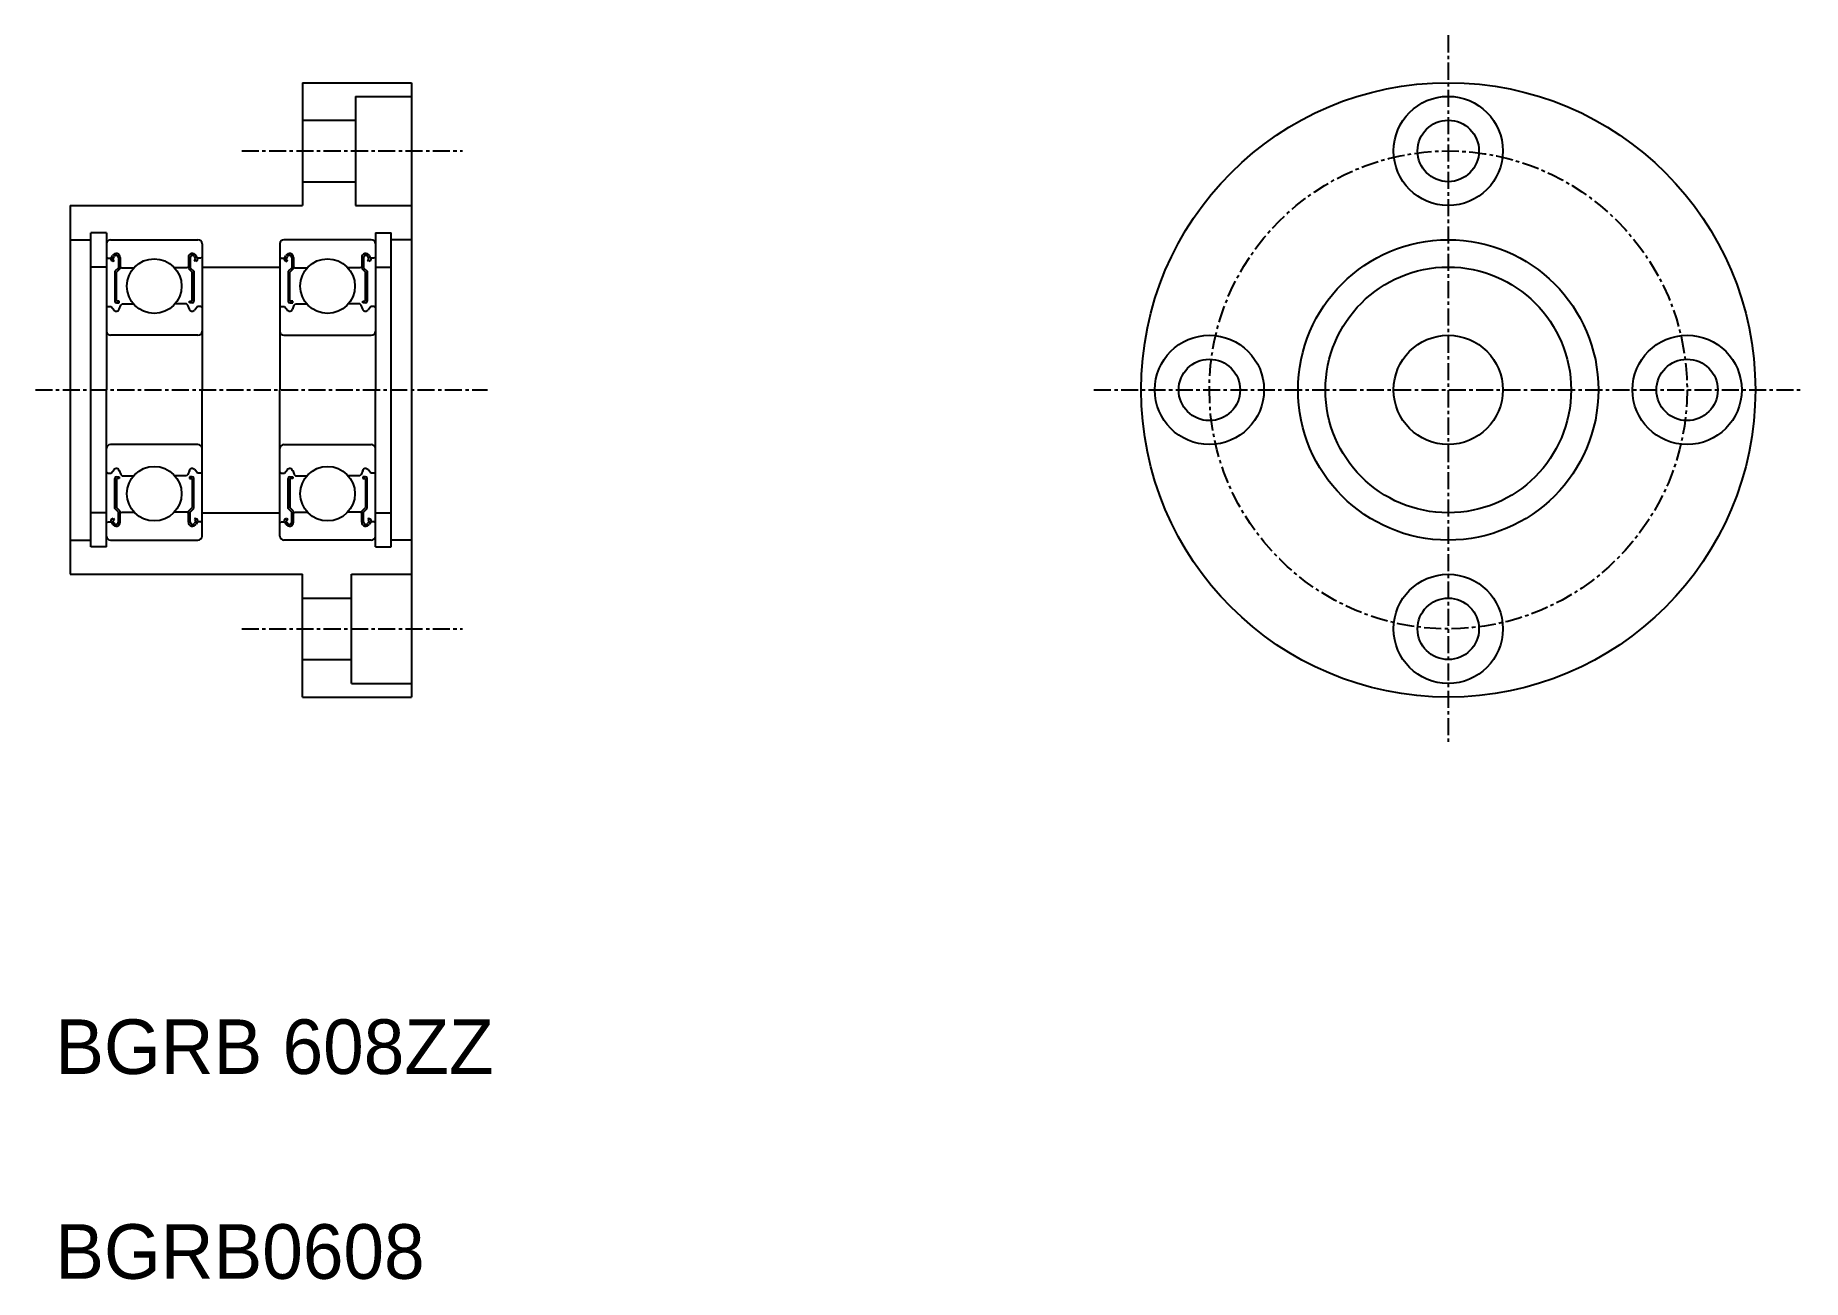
# Model space of a CAD drawing. Extents: x 192 to 322, y 107 to 198.
import ezdxf

# ---------------------------------------------------------------- set-up
doc = ezdxf.new("R2010")
doc.units = 0
doc.linetypes.add('CENTER', pattern=[2, 1.25, -0.25, 0.25, -0.25])
doc.layers.get('0').update_dxf_attribs({"linetype": 'CONTINUOUS'})
doc.layers.add('CENTER', color=1, linetype='CENTER')

msp = doc.modelspace()

# ---------------------------------------------------------------- linework, layer by layer
at = {"color": 7, "linetype": 'CONTINUOUS'}
for p, q in [((211.63, 194.85), (211.63, 185.85)), ((211.63, 194.85), (219.63, 194.85)), ((213.63, 194.85), (213.63, 194.85)), ((215.63, 194.85), (215.63, 194.85)), ((219.63, 194.85), (219.63, 149.85)), ((215.53, 193.85), (215.53, 185.85)), ((215.53, 193.85), (219.63, 193.85)), ((211.63, 192.1), (215.53, 192.1)), ((211.63, 187.6), (215.53, 187.6)), ((194.63, 185.85), (194.63, 158.85)), ((194.63, 185.85), (211.63, 185.85)), ((215.53, 185.85), (219.63, 185.85)), ((194.63, 183.35), (196.13, 183.35)), ((196.13, 160.85), (196.13, 183.85)), ((197.28, 183.85), (196.13, 183.85)), ((197.28, 183.85), (197.28, 172.35)), ((197.58, 183.35), (203.98, 183.35)), ((204.28, 183.05), (204.28, 172.35)), ((209.98, 183.05), (209.98, 172.35)), ((216.68, 183.35), (210.28, 183.35)), ((216.98, 183.85), (216.98, 172.35)), ((216.98, 183.85), (218.13, 183.85)), ((218.13, 160.85), (218.13, 183.85)), ((219.63, 183.35), (218.13, 183.35)), ((197.28, 181.35), (196.13, 181.35)), ((197.28, 182.1), (197.38, 182)), ((197.38, 182), (197.62, 182)), ((197.62, 182), (197.73, 182.19)), ((197.67, 181.82), (197.78, 181.76)), ((197.73, 181.94), (197.84, 182.12)), ((197.85, 181.87), (197.73, 181.94)), ((197.78, 181.76), (197.85, 181.87)), ((198.15, 181.3), (197.88, 181.04)), ((198.15, 182.04), (198.15, 181.3)), ((198.28, 182.04), (198.28, 181.25)), ((198.28, 181.4), (198.38, 181.3)), ((198.38, 181.3), (199.31, 181.3)), ((203.18, 181.3), (202.26, 181.3)), ((203.28, 181.4), (203.18, 181.3)), ((203.28, 182.04), (203.28, 181.25)), ((203.42, 182.04), (203.42, 181.3)), ((203.42, 181.3), (203.68, 181.04)), ((203.72, 181.87), (203.83, 181.94)), ((203.79, 181.76), (203.72, 181.87)), ((203.83, 181.94), (203.73, 182.12)), ((203.9, 181.82), (203.79, 181.76)), ((203.95, 182), (203.84, 182.19)), ((204.18, 182), (203.95, 182)), ((204.28, 182.1), (204.18, 182)), ((204.28, 181.35), (209.98, 181.35)), ((209.98, 182.1), (210.08, 182)), ((210.08, 182), (210.32, 182)), ((210.32, 182), (210.43, 182.19)), ((210.37, 181.82), (210.48, 181.76)), ((210.43, 181.94), (210.54, 182.12)), ((210.55, 181.87), (210.43, 181.94)), ((210.48, 181.76), (210.55, 181.87)), ((210.85, 181.3), (210.58, 181.04)), ((210.85, 182.04), (210.85, 181.3)), ((210.98, 182.04), (210.98, 181.25)), ((210.98, 181.4), (211.08, 181.3)), ((211.08, 181.3), (212.01, 181.3)), ((215.88, 181.3), (214.96, 181.3)), ((215.98, 181.4), (215.88, 181.3)), ((215.98, 182.04), (215.98, 181.25)), ((216.12, 182.04), (216.12, 181.3)), ((216.12, 181.3), (216.38, 181.04)), ((216.42, 181.87), (216.53, 181.94)), ((216.49, 181.76), (216.42, 181.87)), ((216.53, 181.94), (216.43, 182.12)), ((216.6, 181.82), (216.49, 181.76)), ((216.65, 182), (216.54, 182.19)), ((216.88, 182), (216.65, 182)), ((216.98, 182.1), (216.88, 182)), ((216.98, 181.35), (218.13, 181.35)), ((197.88, 181.04), (197.88, 178.85)), ((198.28, 181.25), (198.02, 180.98)), ((198.02, 178.85), (198.02, 180.98)), ((203.28, 181.25), (203.55, 180.98)), ((203.55, 178.85), (203.55, 180.98)), ((203.68, 181.04), (203.68, 178.85)), ((210.58, 181.04), (210.58, 178.85)), ((210.98, 181.25), (210.72, 180.98)), ((210.72, 178.85), (210.72, 180.98)), ((215.98, 181.25), (216.25, 180.98)), ((216.25, 178.85), (216.25, 180.98)), ((216.38, 181.04), (216.38, 178.85)), ((198.22, 178.85), (198.02, 178.85)), ((198.02, 178.72), (198.22, 178.72)), ((198.22, 178.72), (198.22, 178.85)), ((203.35, 178.72), (203.35, 178.85)), ((203.35, 178.85), (203.55, 178.85)), ((203.55, 178.72), (203.35, 178.72)), ((210.92, 178.85), (210.72, 178.85)), ((210.72, 178.72), (210.92, 178.72)), ((210.92, 178.72), (210.92, 178.85)), ((216.05, 178.72), (216.05, 178.85)), ((216.05, 178.85), (216.25, 178.85)), ((216.25, 178.72), (216.05, 178.72)), ((197.28, 178.35), (197.38, 178.45)), ((197.38, 178.45), (197.62, 178.45)), ((197.62, 178.45), (197.83, 178.19)), ((198.22, 178.27), (198.32, 178.56)), ((198.32, 178.56), (198.42, 178.65)), ((198.42, 178.65), (199.26, 178.65)), ((203.14, 178.65), (202.3, 178.65)), ((203.24, 178.56), (203.14, 178.65)), ((203.35, 178.27), (203.24, 178.56)), ((203.95, 178.45), (203.74, 178.19)), ((204.18, 178.45), (203.95, 178.45)), ((204.28, 178.35), (204.18, 178.45)), ((209.98, 178.35), (210.08, 178.45)), ((210.08, 178.45), (210.32, 178.45)), ((210.32, 178.45), (210.53, 178.19)), ((210.92, 178.27), (211.02, 178.56)), ((211.02, 178.56), (211.12, 178.65)), ((211.12, 178.65), (211.96, 178.65)), ((215.84, 178.65), (215, 178.65)), ((215.94, 178.56), (215.84, 178.65)), ((216.05, 178.27), (215.94, 178.56)), ((216.65, 178.45), (216.44, 178.19)), ((216.88, 178.45), (216.65, 178.45)), ((216.98, 178.35), (216.88, 178.45)), ((203.98, 176.35), (197.58, 176.35)), ((210.28, 176.35), (216.68, 176.35)), ((197.28, 160.85), (197.28, 172.35)), ((204.28, 161.65), (204.28, 172.35)), ((209.98, 161.65), (209.98, 172.35)), ((216.98, 160.85), (216.98, 172.35)), ((203.98, 168.35), (197.58, 168.35)), ((210.28, 168.35), (216.68, 168.35)), ((197.28, 166.35), (197.38, 166.25)), ((197.38, 166.25), (197.62, 166.25)), ((197.62, 166.25), (197.83, 166.52)), ((197.88, 163.67), (197.88, 165.86)), ((198.02, 165.99), (198.22, 165.99)), ((198.02, 165.86), (198.02, 163.73)), ((198.22, 165.86), (198.02, 165.86)), ((198.22, 166.44), (198.32, 166.15)), ((198.22, 165.99), (198.22, 165.86)), ((198.32, 166.15), (198.42, 166.05)), ((198.42, 166.05), (199.26, 166.05)), ((203.14, 166.05), (202.3, 166.05)), ((203.24, 166.15), (203.14, 166.05)), ((203.35, 166.44), (203.24, 166.15)), ((203.35, 165.99), (203.35, 165.86)), ((203.55, 165.99), (203.35, 165.99)), ((203.35, 165.86), (203.55, 165.86)), ((203.55, 165.86), (203.55, 163.73)), ((203.68, 163.67), (203.68, 165.86)), ((203.95, 166.25), (203.74, 166.52)), ((204.18, 166.25), (203.95, 166.25)), ((204.28, 166.35), (204.18, 166.25)), ((209.98, 166.35), (210.08, 166.25)), ((210.08, 166.25), (210.32, 166.25)), ((210.32, 166.25), (210.53, 166.52)), ((210.58, 163.67), (210.58, 165.86)), ((210.72, 165.99), (210.92, 165.99)), ((210.72, 165.86), (210.72, 163.73)), ((210.92, 165.86), (210.72, 165.86)), ((210.92, 166.44), (211.02, 166.15)), ((210.92, 165.99), (210.92, 165.86)), ((211.02, 166.15), (211.12, 166.05)), ((211.12, 166.05), (211.96, 166.05)), ((215.84, 166.05), (215, 166.05)), ((215.94, 166.15), (215.84, 166.05)), ((216.05, 166.44), (215.94, 166.15)), ((216.05, 165.99), (216.05, 165.86)), ((216.25, 165.99), (216.05, 165.99)), ((216.05, 165.86), (216.25, 165.86)), ((216.25, 165.86), (216.25, 163.73)), ((216.38, 163.67), (216.38, 165.86)), ((216.65, 166.25), (216.44, 166.52)), ((216.88, 166.25), (216.65, 166.25)), ((216.98, 166.35), (216.88, 166.25)), ((197.28, 163.35), (196.13, 163.35)), ((198.15, 163.4), (197.88, 163.67)), ((198.28, 163.46), (198.02, 163.73)), ((198.15, 162.67), (198.15, 163.4)), ((198.28, 162.67), (198.28, 163.46)), ((198.28, 163.3), (198.38, 163.4)), ((198.38, 163.4), (199.31, 163.4)), ((203.18, 163.4), (202.26, 163.4)), ((203.28, 163.3), (203.18, 163.4)), ((203.28, 163.46), (203.55, 163.73)), ((203.28, 162.67), (203.28, 163.46)), ((203.42, 163.4), (203.68, 163.67)), ((203.42, 162.67), (203.42, 163.4)), ((204.28, 163.35), (209.98, 163.35)), ((210.85, 163.4), (210.58, 163.67)), ((210.98, 163.46), (210.72, 163.73)), ((210.85, 162.67), (210.85, 163.4)), ((210.98, 162.67), (210.98, 163.46)), ((210.98, 163.3), (211.08, 163.4)), ((211.08, 163.4), (212.01, 163.4)), ((215.88, 163.4), (214.96, 163.4)), ((215.98, 163.3), (215.88, 163.4)), ((215.98, 163.46), (216.25, 163.73)), ((215.98, 162.67), (215.98, 163.46)), ((216.12, 163.4), (216.38, 163.67)), ((216.12, 162.67), (216.12, 163.4)), ((216.98, 163.35), (218.13, 163.35)), ((197.28, 162.6), (197.38, 162.7)), ((197.38, 162.7), (197.62, 162.7)), ((197.62, 162.7), (197.73, 162.52)), ((197.67, 162.89), (197.78, 162.95)), ((197.85, 162.84), (197.73, 162.77)), ((197.73, 162.77), (197.84, 162.59)), ((197.78, 162.95), (197.85, 162.84)), ((203.79, 162.95), (203.72, 162.84)), ((203.72, 162.84), (203.83, 162.77)), ((203.83, 162.77), (203.73, 162.59)), ((203.9, 162.89), (203.79, 162.95)), ((203.95, 162.7), (203.84, 162.52)), ((204.18, 162.7), (203.95, 162.7)), ((204.28, 162.6), (204.18, 162.7)), ((209.98, 162.6), (210.08, 162.7)), ((210.08, 162.7), (210.32, 162.7)), ((210.32, 162.7), (210.43, 162.52)), ((210.37, 162.89), (210.48, 162.95)), ((210.55, 162.84), (210.43, 162.77)), ((210.43, 162.77), (210.54, 162.59)), ((210.48, 162.95), (210.55, 162.84)), ((216.49, 162.95), (216.42, 162.84)), ((216.42, 162.84), (216.53, 162.77)), ((216.53, 162.77), (216.43, 162.59)), ((216.6, 162.89), (216.49, 162.95)), ((216.65, 162.7), (216.54, 162.52)), ((216.88, 162.7), (216.65, 162.7)), ((216.98, 162.6), (216.88, 162.7)), ((194.63, 161.35), (196.13, 161.35)), ((197.28, 160.85), (196.13, 160.85)), ((197.58, 161.35), (203.98, 161.35)), ((216.68, 161.35), (210.28, 161.35)), ((216.98, 160.85), (218.13, 160.85)), ((219.63, 161.35), (218.13, 161.35)), ((194.63, 158.85), (211.63, 158.85)), ((211.63, 149.85), (211.63, 158.85)), ((215.23, 150.85), (215.23, 158.85)), ((215.23, 158.85), (219.63, 158.85)), ((211.63, 157.1), (215.23, 157.1)), ((211.63, 152.6), (215.23, 152.6)), ((215.23, 150.85), (219.63, 150.85)), ((211.63, 149.85), (219.63, 149.85))]:
    msp.add_line(p, q, dxfattribs=at)
for centre, radius in [((295.58, 172.35), 22.5), ((295.58, 189.85), 4), ((295.58, 189.85), 2.25), ((295.58, 172.35), 11), ((200.78, 179.95), 2), ((213.48, 179.95), 2), ((295.58, 172.35), 9), ((278.08, 172.35), 4), ((295.58, 172.35), 4), ((313.08, 172.35), 4), ((278.08, 172.35), 2.25), ((313.08, 172.35), 2.25), ((200.78, 164.75), 2), ((213.48, 164.75), 2), ((295.58, 154.85), 4), ((295.58, 154.85), 2.25)]:
    msp.add_circle(centre, radius, dxfattribs=at)
for centre, radius, start, end in [((197.58, 183.05), 0.3, 90, 180), ((203.98, 183.05), 0.3, 0, 90), ((210.28, 183.05), 0.3, 90, 180), ((216.68, 183.05), 0.3, 0, 90), ((197.73, 181.94), 0.133, 149.9969, 240.0013), ((197.98, 182.04), 0.299, 0, 150.0002), ((197.98, 182.04), 0.166, 0, 150.0044), ((203.58, 182.04), 0.299, 29.9998, 180), ((203.58, 182.04), 0.166, 29.9956, 180), ((203.83, 181.94), 0.133, 299.9987, 30.0031), ((210.43, 181.94), 0.133, 149.9969, 240.0013), ((210.68, 182.04), 0.299, 0, 150.0002), ((210.68, 182.04), 0.166, 0, 150.0044), ((216.28, 182.04), 0.299, 29.9998, 180), ((216.28, 182.04), 0.166, 29.9956, 180), ((216.53, 181.94), 0.133, 299.9987, 30.0031), ((198.02, 178.85), 0.133, 180.0001, 270), ((203.55, 178.85), 0.133, 270, 359.9999), ((210.72, 178.85), 0.133, 180.0001, 270), ((216.25, 178.85), 0.133, 270, 359.9999), ((198, 178.34), 0.224, 220.001, 343.1517), ((203.56, 178.34), 0.224, 196.8483, 319.999), ((210.7, 178.34), 0.224, 220.001, 343.1517), ((216.26, 178.34), 0.224, 196.8483, 319.999), ((197.58, 176.65), 0.3, 180, 270), ((203.98, 176.65), 0.3, 270, 0), ((210.28, 176.65), 0.3, 180, 270), ((216.68, 176.65), 0.3, 270, 0), ((197.58, 168.05), 0.3, 90, 180), ((203.98, 168.05), 0.3, 0, 90), ((210.28, 168.05), 0.3, 90, 180), ((216.68, 168.05), 0.3, 0, 90), ((198, 166.37), 0.224, 16.8483, 139.999), ((198.02, 165.86), 0.133, 90, 179.9999), ((203.56, 166.37), 0.224, 40.001, 163.1517), ((203.55, 165.86), 0.133, 0.0001, 90), ((210.7, 166.37), 0.224, 16.8483, 139.999), ((210.72, 165.86), 0.133, 90, 179.9999), ((216.26, 166.37), 0.224, 40.001, 163.1517), ((216.25, 165.86), 0.133, 0.0001, 90), ((197.73, 162.77), 0.133, 119.9987, 210.0031), ((197.98, 162.67), 0.299, 209.9998, 0), ((197.98, 162.67), 0.166, 209.9956, 0), ((203.58, 162.67), 0.299, 180, 330.0002), ((203.58, 162.67), 0.166, 180, 330.0044), ((203.83, 162.77), 0.133, 329.9969, 60.0013), ((210.43, 162.77), 0.133, 119.9987, 210.0031), ((210.68, 162.67), 0.299, 209.9998, 0), ((210.68, 162.67), 0.166, 209.9956, 0), ((216.28, 162.67), 0.299, 180, 330.0002), ((216.28, 162.67), 0.166, 180, 330.0044), ((216.53, 162.77), 0.133, 329.9969, 60.0013), ((197.58, 161.65), 0.3, 180, 270), ((203.98, 161.65), 0.3, 270, 0), ((210.28, 161.65), 0.3, 180, 270), ((216.68, 161.65), 0.3, 270, 0)]:
    msp.add_arc(centre, radius, start, end, dxfattribs=at)
at = {"layer": 'CENTER', "color": 1, "linetype": 'CENTER'}
for p, q in [((295.58, 198.32), (295.58, 146.39)), ((207.19, 189.85), (223.35, 189.85)), ((192.07, 172.35), (225.2, 172.35)), ((269.62, 172.35), (321.54, 172.35)), ((207.19, 154.85), (223.35, 154.85))]:
    msp.add_line(p, q, dxfattribs=at)
msp.add_circle((295.58, 172.35), 17.5, dxfattribs=at)

# ---------------------------------------------------------------- texts
at = {"color": 7, "linetype": 'CONTINUOUS'}
for s, p in [('BGRB 608ZZ', (193.53, 122.25)), ('BGRB0608', (193.53, 107.25))]:
    msp.add_text(s, height=4, dxfattribs=at).set_placement(p)

doc.saveas('drawing.dxf')
